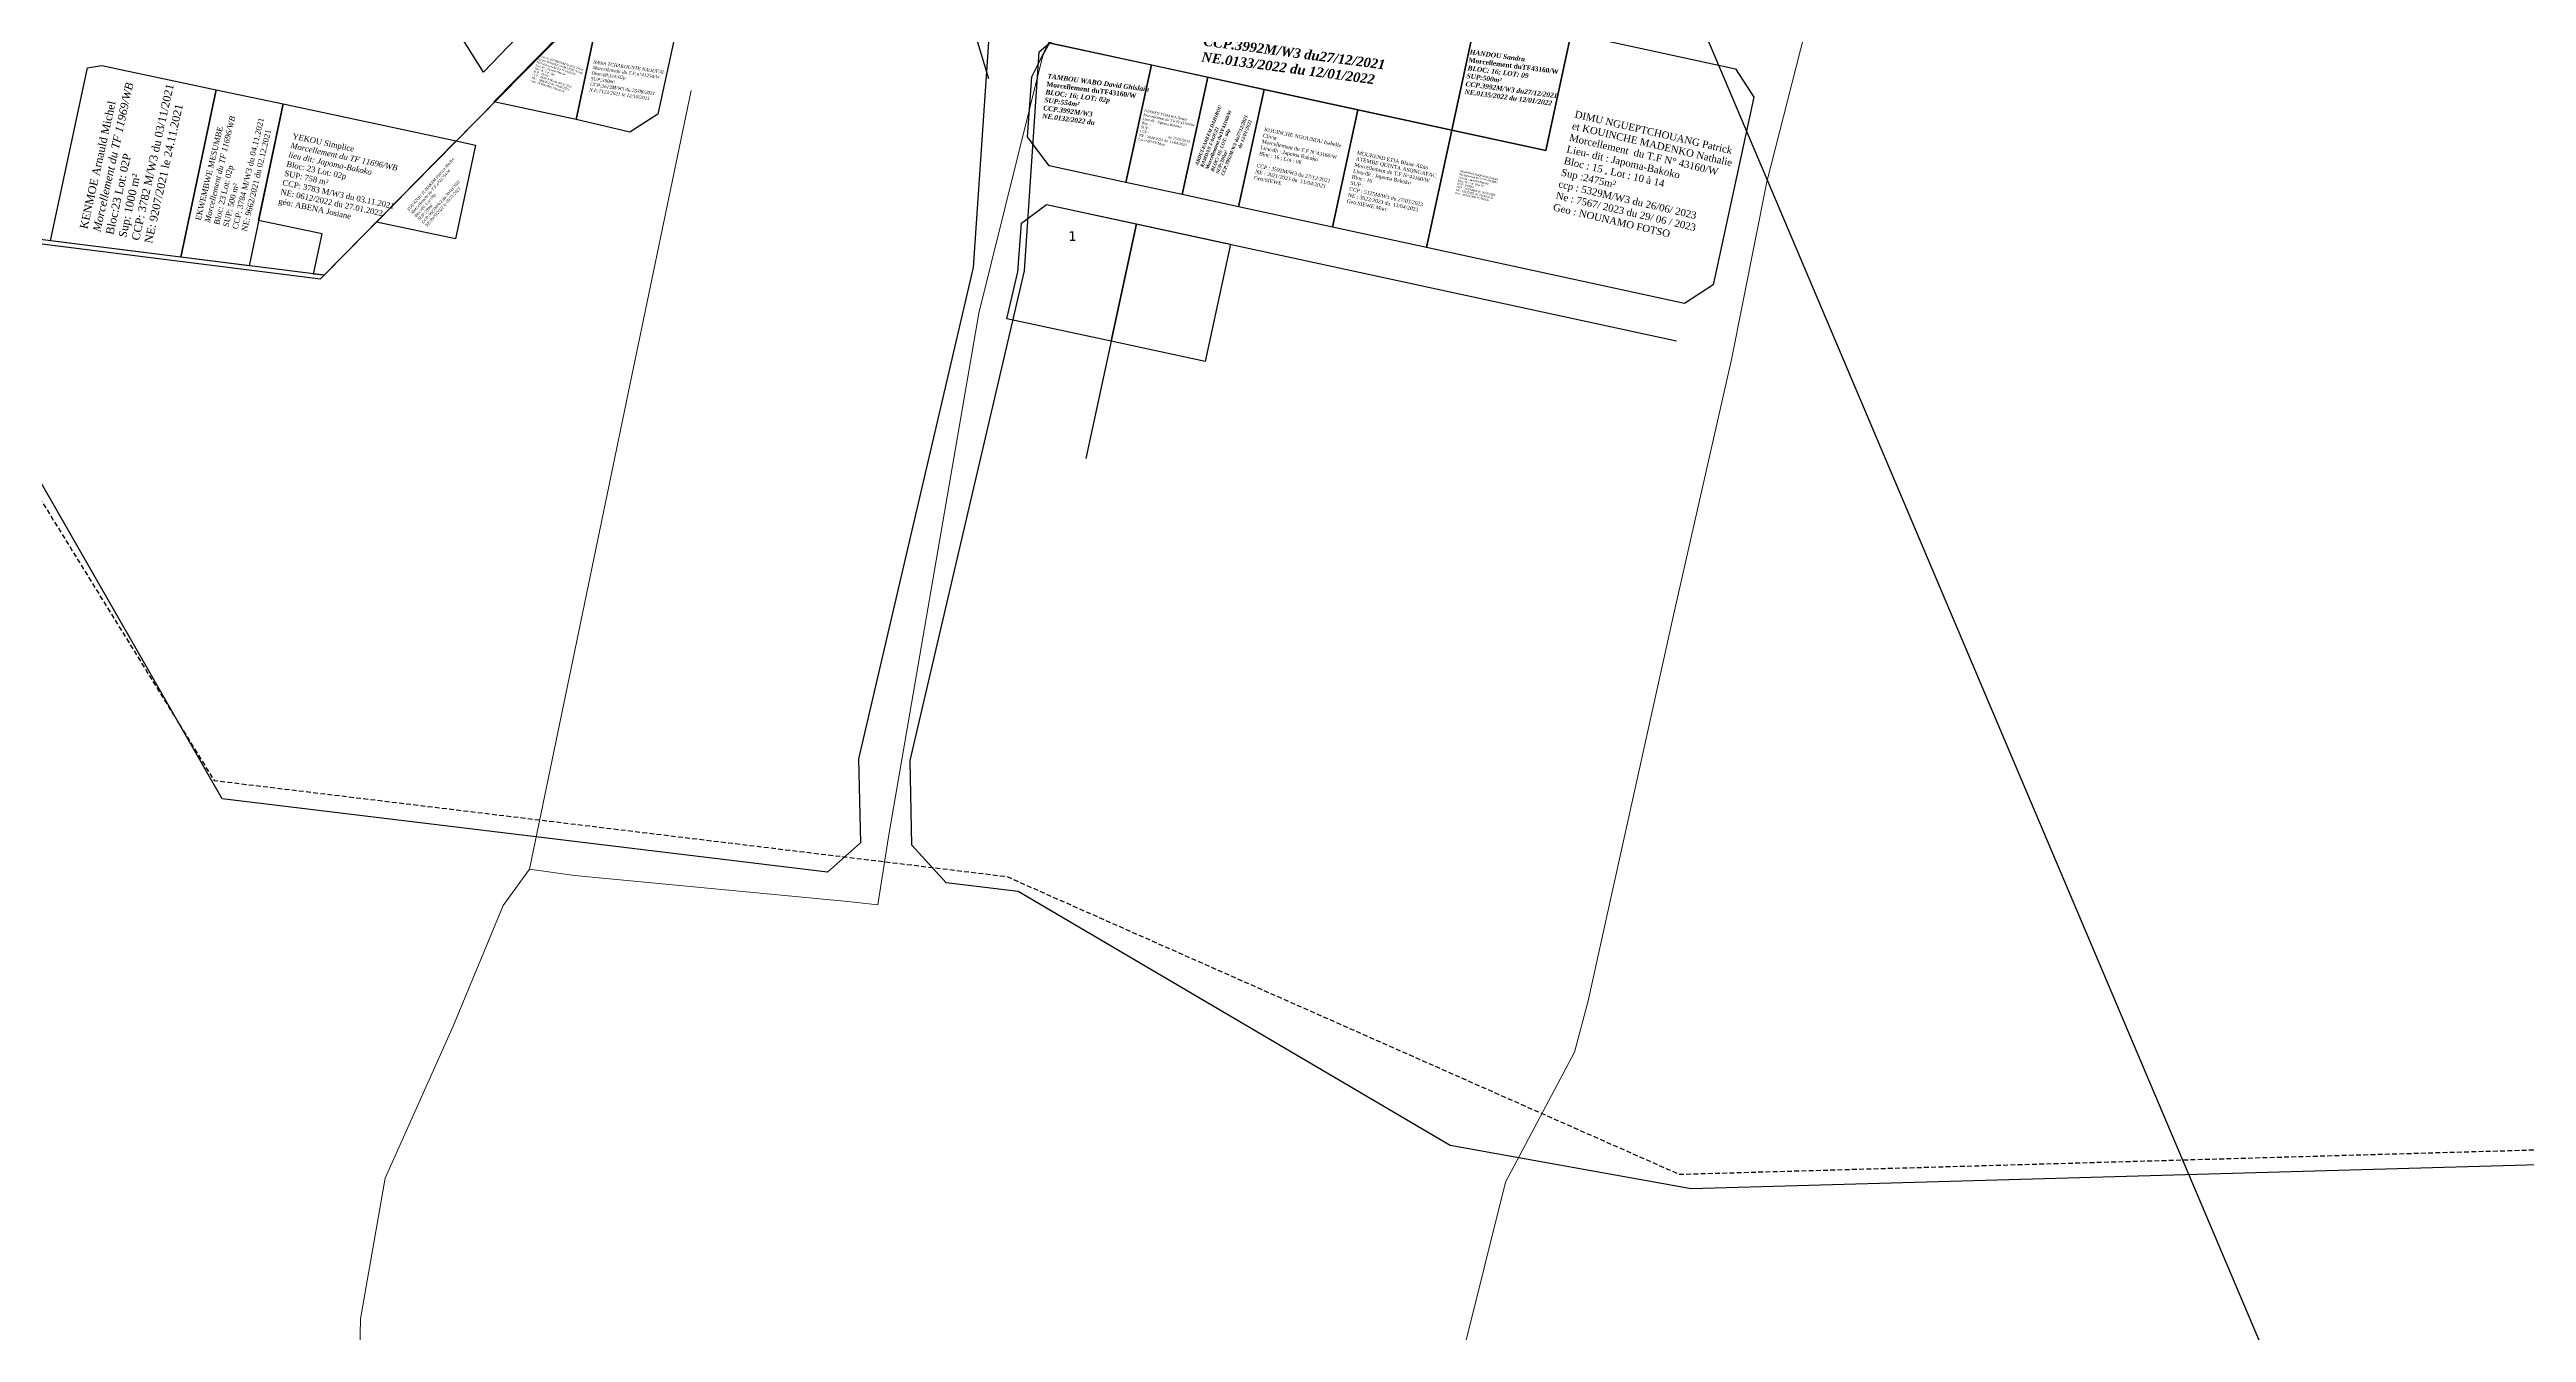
# Model space of a CAD drawing. Header units: millimetres. Extents: x 587399 to 927168, y 438565 to 1444955.
# Drawn here: x 591317 to 591833, y 444254 to 444521 of the extents above; entities that cross this region are included whole.
import ezdxf
from ezdxf.enums import TextEntityAlignment as Align

# ---------------------------------------------------------------- set-up
doc = ezdxf.new("R2010")
doc.units = ezdxf.units.MM
doc.header["$LTSCALE"] = 2
doc.linetypes.add('DISCONTINU', pattern=[0.75, 0.5, -0.25])
for name, color, linetype in [('end maj 26 02 2021', 7, 'Continuous'), ('kns1112021', 7, 'Continuous'), ('MAJ JAN 2022', 1, 'Continuous'), ('MAJ JANVIER 2022', 1, 'Continuous'), ('MAJ NOV 2021', 7, 'Continuous'), ('MAJ OCT 2021', 7, 'Continuous'), ('TF 13164 TF 13163 ET TF 45114 ANNULES', 250, 'Continuous')]:
    doc.layers.add(name, color=color, linetype=linetype)
doc.layers.add('MAJ APRES LE 13.01.2023', color=222, linetype='Continuous', lineweight=30)
doc.layers.add('Roads_others', color=24, linetype='Continuous', lineweight=9)
doc.styles.get("Standard").update_dxf_attribs({"font": 'arial.ttf'})
doc.styles.add('Verdana 1.0', font='verdana.ttf', dxfattribs={"width": 0.99, "height": 1})

msp = doc.modelspace()

# ---------------------------------------------------------------- linework, layer by layer
at = {"color": 232, "lineweight": 30, "flags": 128}
msp.add_lwpolyline([(589619, 444839), (589665, 444789), (589701, 444534), (591315, 445141), (591436, 445058), (592078, 443543), (591745, 440674), (591661, 440379)], dxfattribs=at)
msp.add_lwpolyline([(589619, 444839), (589665, 444789), (589701, 444534), (591315, 445141), (591436, 445058), (592078, 443543), (591745, 440674), (591661, 440379)], dxfattribs=at)
msp.add_lwpolyline([(589619, 444839), (589665, 444789), (589701, 444534), (591315, 445141), (591436, 445058), (592078, 443543), (591745, 440674), (591661, 440379)], dxfattribs=at)
at = {"flags": 128}
for points in [[(591634.044, 444524.888), (591668.251, 444517.476), (591672.078, 444511.53), (591663.608, 444472.437), (591657.662, 444468.61), (591603.91, 444480.257), (591609.204, 444504.69), (591628.75, 444500.454)], [(591546.655, 444518.243), (591558.383, 444515.702), (591553.089, 444491.269), (591541.361, 444493.81)], [(591546.655, 444518.243), (591558.383, 444515.702), (591553.089, 444491.269), (591541.361, 444493.81)], [(591570.111, 444513.16), (591589.657, 444508.925), (591584.363, 444484.492), (591564.817, 444488.727)], [(591589.657, 444508.925), (591609.204, 444504.69), (591603.91, 444480.257), (591584.363, 444484.492)], [(591524.829, 444489.206), (591543.576, 444485.144), (591538.279, 444460.712), (591516.561, 444465.418), (591518.866, 444475.169), (591519.587, 444485.278)], [(591543.576, 444485.144), (591563.123, 444480.909), (591557.829, 444456.476), (591538.282, 444460.711)]]:
    msp.add_lwpolyline(points, close=True, dxfattribs=at)
at = {"color": 7, "flags": 128}
for points in [[(591524.829, 444489.206), (591543.576, 444485.144), (591538.282, 444460.711), (591516.561, 444465.418), (591518.866, 444475.172), (591519.586, 444485.278)], [(591524.829, 444489.206), (591543.576, 444485.144), (591538.282, 444460.711), (591516.561, 444465.418), (591518.865, 444475.17), (591519.587, 444485.278)], [(591543.576, 444485.144), (591563.123, 444480.909), (591557.829, 444456.476), (591538.284, 444460.711)]]:
    msp.add_lwpolyline(points, close=True, dxfattribs=at)
at = {"layer": 'end maj 26 02 2021', "color": 7, "linetype": 'ByBlock'}
msp.add_line((591510.05, 444524.378), (591512.72, 444515.398), dxfattribs=at)
at = {"layer": 'end maj 26 02 2021', "color": 3, "flags": 128}
msp.add_lwpolyline([(591874.456, 444998.939), (591843.421, 444931.555), (591839.95, 444859.828), (591823.748, 444627.747), (591849.139, 444580.95), (591929.931, 444466.068), (591959.557, 444438.385), (592091.822, 444398.082), (592072.215, 444327.865), (591903.957, 444291.158), (591658.989, 444284.208), (591608.839, 444293.269), (591518.957, 444346.158), (591503.907, 444347.982), (591496.814, 444355.823), (591496.453, 444373.421), (591520.208, 444475.348), (591523.321, 444520.978), (591650.649, 444630.187), (591591.726, 444687.985), (591637.449, 444725.167), (591690.907, 444742.417), (591737.168, 444905.939), (591770.073, 444989.463)], dxfattribs=at)
msp.add_lwpolyline([(591874.456, 444998.939), (591843.421, 444931.555), (591839.95, 444859.828), (591823.748, 444627.747), (591849.139, 444580.95), (591929.931, 444466.068), (591959.557, 444438.385), (592091.822, 444398.082), (592072.215, 444327.865), (591903.957, 444291.158), (591658.989, 444284.208), (591608.839, 444293.269), (591518.957, 444346.158), (591503.907, 444347.982), (591496.814, 444355.823), (591496.453, 444373.421), (591520.208, 444475.348), (591523.321, 444520.978), (591650.649, 444630.187), (591591.726, 444687.985), (591637.449, 444725.167), (591690.907, 444742.417), (591737.168, 444905.939), (591770.073, 444989.463)], dxfattribs=at)
at = {"layer": 'end maj 26 02 2021', "color": 6, "linetype": 'ByBlock', "lineweight": -3, "ltscale": 0.0014, "flags": 128}
msp.add_lwpolyline([(591770.073, 444989.463), (591737.168, 444905.939), (591690.907, 444742.417), (591637.449, 444725.167), (591591.726, 444687.985), (591547.534, 444652.048), (591484.721, 444586.54), (591374.436, 444474.456), (591285.46, 444485.64)], dxfattribs=at)
msp.add_lwpolyline([(591770.073, 444989.463), (591737.168, 444905.939), (591690.907, 444742.417), (591637.449, 444725.167), (591591.726, 444687.985), (591547.534, 444652.048), (591484.721, 444586.54), (591374.436, 444474.456), (591285.46, 444485.64)], dxfattribs=at)
msp.add_lwpolyline([(591770.073, 444989.463), (591737.168, 444905.939), (591690.907, 444742.417), (591637.449, 444725.167), (591591.726, 444687.985), (591547.534, 444652.048), (591484.721, 444586.54), (591374.436, 444474.456), (591285.46, 444485.64)], dxfattribs=at)
msp.add_lwpolyline([(591770.073, 444989.463), (591737.168, 444905.939), (591690.907, 444742.417), (591637.449, 444725.167), (591591.726, 444687.985), (591547.534, 444652.048), (591484.721, 444586.54), (591374.436, 444474.456), (591285.46, 444485.64)], dxfattribs=at)
at = {"layer": 'end maj 26 02 2021', "color": 3, "lineweight": 30, "flags": 128}
msp.add_lwpolyline([(591591.008, 444687.255), (591642.766, 444636.485), (591512.912, 444525.11), (591509.568, 444476.103), (591485.712, 444373.739), (591486.069, 444356.308), (591479.263, 444350.152), (591353.239, 444365.428), (591284.742, 444484.909), (591373.718, 444473.726), (591484.01, 444585.816), (591546.813, 444651.316), (591591.008, 444687.255)], dxfattribs=at)
msp.add_lwpolyline([(591591.008, 444687.255), (591642.766, 444636.485), (591512.912, 444525.11), (591509.568, 444476.103), (591485.712, 444373.739), (591486.069, 444356.308), (591479.263, 444350.152), (591353.239, 444365.428), (591284.742, 444484.909), (591373.718, 444473.726), (591484.01, 444585.816), (591546.813, 444651.316), (591591.008, 444687.255)], dxfattribs=at)
at = {"layer": 'end maj 26 02 2021', "color": 150, "lineweight": -3, "flags": 128}
msp.add_lwpolyline([(591410.175, 444548.784), (591421.333, 444531.016), (591407.625, 444516.771), (591392.987, 444540.08)], close=True, dxfattribs=at)
msp.add_lwpolyline([(591410.175, 444548.784), (591421.333, 444531.016), (591407.625, 444516.771), (591392.987, 444540.08)], close=True, dxfattribs=at)
msp.add_lwpolyline([(591410.175, 444548.784), (591421.333, 444531.016), (591407.625, 444516.771), (591392.987, 444540.08)], close=True, dxfattribs=at)
msp.add_lwpolyline([(591410.175, 444548.784), (591421.333, 444531.016), (591407.625, 444516.771), (591392.987, 444540.08)], close=True, dxfattribs=at)
at = {"layer": 'kns1112021', "linetype": 'ByBlock'}
for p, q in [((591524.829, 444489.206), (591655.968, 444460.791)), ((591543.576, 444485.144), (591532.988, 444436.278))]:
    msp.add_line(p, q, dxfattribs=at)
at = {"layer": 'MAJ APRES LE 13.01.2023', "flags": 128}
msp.add_lwpolyline([(591428.06, 444529.17), (591431.48, 444528.45), (591426.92, 444506.92), (591409.8, 444510.54)], close=True, dxfattribs=at)
at = {"layer": 'MAJ APRES LE 13.01.2023', "color": 232, "lineweight": 30, "flags": 128}
for points in [[(591634.044, 444524.888), (591668.251, 444517.476), (591672.078, 444511.53), (591663.608, 444472.437), (591657.662, 444468.61), (591603.91, 444480.257), (591609.204, 444504.69), (591628.75, 444500.454)], [(591570.111, 444513.16), (591589.657, 444508.925), (591584.363, 444484.492), (591564.817, 444488.727)], [(591589.657, 444508.925), (591609.204, 444504.69), (591603.91, 444480.257), (591584.363, 444484.492)], [(591524.829, 444489.206), (591543.576, 444485.144), (591538.279, 444460.712), (591516.561, 444465.418), (591518.866, 444475.169), (591519.587, 444485.278)], [(591543.576, 444485.144), (591563.123, 444480.909), (591557.829, 444456.476), (591538.282, 444460.711)]]:
    msp.add_lwpolyline(points, close=True, dxfattribs=at)
at = {"layer": 'MAJ JAN 2022', "flags": 128}
for points in [[(591553.444, 444542.352), (591614.498, 444529.123), (591609.204, 444504.69), (591525.333, 444522.863), (591525.92, 444524.024), (591544.909, 444540.211)], [(591553.444, 444542.352), (591614.498, 444529.123), (591609.204, 444504.69), (591525.333, 444522.863), (591525.92, 444524.024), (591544.909, 444540.211)], [(591614.498, 444529.123), (591634.044, 444524.888), (591628.75, 444500.454), (591609.204, 444504.69)], [(591614.498, 444529.123), (591634.044, 444524.888), (591628.75, 444500.454), (591609.204, 444504.69)], [(591525.333, 444522.863), (591546.655, 444518.243), (591541.361, 444493.81), (591525.403, 444497.267), (591520.873, 444503.313), (591521.763, 444515.802)], [(591525.333, 444522.863), (591546.655, 444518.243), (591541.361, 444493.81), (591525.403, 444497.267), (591520.873, 444503.313), (591521.763, 444515.802)], [(591558.383, 444515.702), (591570.111, 444513.16), (591564.817, 444488.727), (591553.089, 444491.269)], [(591558.383, 444515.702), (591570.111, 444513.16), (591564.817, 444488.727), (591553.089, 444491.269)]]:
    msp.add_lwpolyline(points, close=True, dxfattribs=at)
at = {"layer": 'MAJ JANVIER 2022', "lineweight": -3, "ltscale": 0.0014, "flags": 128}
msp.add_lwpolyline([(591365.915, 444510.129), (591401.952, 444502.447), (591374.437, 444474.446), (591372.267, 444474.716), (591374.049, 444483.101), (591360.809, 444485.89)], close=True, dxfattribs=at)
msp.add_lwpolyline([(591365.915, 444510.129), (591401.952, 444502.447), (591374.437, 444474.446), (591372.267, 444474.716), (591374.049, 444483.101), (591360.809, 444485.89)], close=True, dxfattribs=at)
at = {"layer": 'MAJ NOV 2021', "flags": 128}
for points in [[(591328.17, 444518.168), (591352.004, 444513.085), (591344.587, 444478.195), (591317.517, 444481.595), (591325.179, 444517.641)], [(591328.17, 444518.168), (591352.004, 444513.085), (591344.587, 444478.195), (591317.517, 444481.595), (591325.179, 444517.641)], [(591352.004, 444513.086), (591365.915, 444510.129), (591358.812, 444476.407), (591344.587, 444478.196)], [(591352.004, 444513.086), (591365.915, 444510.129), (591358.812, 444476.407), (591344.587, 444478.196)]]:
    msp.add_lwpolyline(points, close=True, dxfattribs=at)
at = {"layer": 'MAJ NOV 2021', "color": 5, "flags": 128}
msp.add_lwpolyline([(591401.961, 444502.429), (591405.937, 444501.577), (591401.767, 444482.017), (591385.332, 444485.528)], close=True, dxfattribs=at)
msp.add_lwpolyline([(591401.961, 444502.429), (591405.937, 444501.577), (591401.767, 444482.017), (591385.332, 444485.528)], close=True, dxfattribs=at)
at = {"layer": 'MAJ OCT 2021', "color": 150, "flags": 128}
msp.add_lwpolyline([(591431.49, 444528.51), (591447.5, 444524.62), (591443.92, 444508), (591438.1, 444504.29), (591426.92, 444506.92)], close=True, dxfattribs=at)
msp.add_lwpolyline([(591431.49, 444528.51), (591447.5, 444524.62), (591443.92, 444508), (591438.1, 444504.29), (591426.92, 444506.92)], close=True, dxfattribs=at)
at = {"layer": 'Roads_others'}
for points in [[(591695.543, 444567.728), (591683.527, 444528.228), (591674.77, 444493.916), (591667.447, 444456.931), (591655.367, 444403.679), (591642.525, 444345.718), (591637.574, 444323.36), (591634.754, 444312.712), (591620.35, 444285.624)], [(591381.721, 444244.271), (591382.008, 444257.15), (591387.14, 444286.439), (591401.307, 444318.092), (591411.706, 444343.241), (591417.194, 444350.797), (591426.576, 444349.468), (591483.465, 444344.054), (591489.683, 444343.397), (591491.933, 444357.516), (591510.729, 444466.534), (591524.074, 444520.229), (591528.385, 444528.071)], [(591450.834, 444512.914), (591437.709, 444449.878), (591417.194, 444350.797)], [(591534.246, 443901.287), (591540.378, 443929.604), (591562.19, 444021.082), (591576.352, 444090.552), (591579.27, 444102.605), (591590.563, 444155.148), (591607.402, 444233.521), (591620.35, 444285.624)]]:
    msp.add_lwpolyline(points, dxfattribs=at)
at = {"layer": 'TF 13164 TF 13163 ET TF 45114 ANNULES', "linetype": 'DISCONTINU', "lineweight": -3, "flags": 128}
msp.add_lwpolyline([(591061.53, 445042.266), (591101.53, 444954.266), (591206.53, 444604.266), (591351.53, 444369.266), (591516.53, 444349.266), (591656.53, 444287.266), (591901.53, 444294.266), (592206.53, 444362.266), (592496.53, 444369.266), (592650.88, 444526.026), (592816.53, 444694.266), (593031.53, 444354.266), (593267.69, 444041.63), (593177.687, 443861.628), (592952.69, 443676.63), (592895.57, 443501.91), (592952.38, 443543.41), (593005.3, 443527.87), (593026.636, 443499.05), (593056.38, 443449.49), (593133.96, 443493.33), (593165.2, 443554.79), (593264.07, 443591.37), (593375.556, 443584.47), (593418.33, 443582.62), (593465.53, 443558.02), (593485.907, 443471.51), (593335.65, 443462.93), (593055.16, 443327.94), (593105.66, 443176.17), (593120.37, 443175.55), (593137, 443125.57), (593160.73, 443133.47), (593178.09, 443081.28), (593268.23, 443111.28), (593357.91, 442841.81), (593125.015, 442764.307), (592879.692, 442886.629), (592546.53, 442854.266), (592306.53, 442877.266), (592046.53, 442969.266), (591861.53, 443024.266), (591706.53, 443084.266), (591466.53, 443169.266), (591185.53, 443254.266), (590892.53, 443334.266), (590652.53, 443379.266), (590350.53, 443417.266), (590111.56, 443389.826), (590073.83, 443474.166), (590006.29, 443648.326), (589927.63, 443844.616), (590031.73, 444321.016), (590094.72, 444687.696), (590075.84, 444942.176), (590369.53, 444992.266), (590641.53, 444999.266), (590953.53, 445044.266), (591061.53, 445042.266)], dxfattribs=at)
msp.add_lwpolyline([(591061.53, 445042.266), (591101.53, 444954.266), (591206.53, 444604.266), (591351.53, 444369.266), (591516.53, 444349.266), (591656.53, 444287.266), (591901.53, 444294.266), (592206.53, 444362.266), (592496.53, 444369.266), (592650.88, 444526.026), (592816.53, 444694.266), (593031.53, 444354.266), (593267.69, 444041.63), (593177.687, 443861.628), (592952.69, 443676.63), (592895.57, 443501.91), (592952.38, 443543.41), (593005.3, 443527.87), (593026.636, 443499.05), (593056.38, 443449.49), (593133.96, 443493.33), (593165.2, 443554.79), (593264.07, 443591.37), (593375.556, 443584.47), (593418.33, 443582.62), (593465.53, 443558.02), (593485.907, 443471.51), (593335.65, 443462.93), (593055.16, 443327.94), (593105.66, 443176.17), (593120.37, 443175.55), (593137, 443125.57), (593160.73, 443133.47), (593178.09, 443081.28), (593268.23, 443111.28), (593357.91, 442841.81), (593125.015, 442764.307), (592879.692, 442886.629), (592546.53, 442854.266), (592306.53, 442877.266), (592046.53, 442969.266), (591861.53, 443024.266), (591706.53, 443084.266), (591466.53, 443169.266), (591185.53, 443254.266), (590892.53, 443334.266), (590652.53, 443379.266), (590350.53, 443417.266), (590111.56, 443389.826), (590073.83, 443474.166), (590006.29, 443648.326), (589927.63, 443844.616), (590031.73, 444321.016), (590094.72, 444687.696), (590075.84, 444942.176), (590369.53, 444992.266), (590641.53, 444999.266), (590953.53, 445044.266), (591061.53, 445042.266)], dxfattribs=at)

# ---------------------------------------------------------------- texts
at = {"color": 3, "insert": (591545.251, 444509.031), "char_height": 0.5209, "width": 11.18178, "attachment_point": 1, "rotation": 347.92018}
msp.add_mtext('{\\fTimes New Roman|b0|i0|c0|p18;NJAMEN TCHAWA Nestor\\P\\C1;Morcellement du T.F N°43160/W     \\P\\C256;Lieu-dit : Japoma Bakoko\\PBloc : 16 ; Lot : 02p et 04p\\PSUP : 300m²\\PCCP : 5126M/W3 du 27/03/2023\\PNE : 3024/2023 du  11/04/2023\\P\\C1;Geo:SIEWE Marc}', dxfattribs=at)
msp.add_mtext('{\\fTimes New Roman|b0|i0|c0|p18;NJAMEN TCHAWA Nestor\\P\\C1;Morcellement du T.F N°43160/W     \\P\\C256;Lieu-dit : Japoma Bakoko\\PBloc : 16 ; Lot : 02p et 04p\\PSUP : 300m²\\PCCP : 5126M/W3 du 27/03/2023\\PNE : 3024/2023 du  11/04/2023\\P\\C1;Geo:SIEWE Marc}', dxfattribs=at)
at = {"layer": 'kns1112021', "linetype": 'ByBlock', "style": 'Verdana 1.0', "width": 0.99}
msp.add_text('1', height=2, rotation=359.82338, dxfattribs=at).set_placement((591530.225, 444482.618), align=Align.MIDDLE)
at = {"layer": 'MAJ APRES LE 13.01.2023', "insert": (591419.19, 444520.408), "char_height": 0.41114, "width": 10.21377, "attachment_point": 1, "rotation": 342.14006}
msp.add_mtext('{\\fTimes New Roman|b0|i0|c0|p18;MAKOU KEMDOUM Jennifer Tresor rep par MAKOUGOUM TENE Alvine   \\P\\C1;Morcellement du T.F N°41254/W      \\P\\C256;Lieu-dit : Japoma-Bakoko \\PBloc: 8 ; Lot: 2p1\\PSUP : 231m²\\PCCP : 4843M/W3 du  06/10/2022\\PNE :  1988/2023 du  08/03/2023\\P\\C1;Geo : PEKWANG Ghislain P}', dxfattribs=at)
at = {"layer": 'MAJ APRES LE 13.01.2023', "color": 232, "lineweight": 30, "attachment_point": 1}
for s, insert, char_height, width, rotation in [('\\A1;{\\fTimes New Roman|b0|i0|c186|p18;\\C7;DIMU NGUEPTCHOUANG Patrick  et KOUINCHE MADENKO Nathalie\\C4;\\P\\C1;Morcellement  du T.F N° 43160/W\\P\\C0;Lieu- dit : Japoma-Bakoko^I \\PBloc : 15 , Lot : 10 \\fTimes New Roman|b0|i0|c0|p18;à\\fTimes New Roman|b0|i0|c186|p18; 14\\PSup :2475m²\\Pccp : 5329M/W3 du 26/06/ 2023\\PNe : 7567/ 2023 du 29/ 06 / 2023\\P\\C1;Geo : NOUNAMO FOTSO }', (591635, 444508.773), 1.488621, 34.373, 346.89193), ('{\\fTimes New Roman|b0|i0|c0|p18;KOUINCHE NGOUNOU Isabelle Clivia\\P\\C1;Morcellement du T.F N°43160/W     \\P\\C256;Lieu-dit : Japoma Bakoko\\PBloc : 16 ; Lot : 06\\PSUP : 500m²\\PCCP : 3592M/W3 du 27/12/2021\\PNE : 3021/2023 du  11/04/2023\\P\\C1;Geo:SIEWE Marc}', (591570.26, 444505.262), 0.77061, 16.54221, 347.92018), ('{\\fTimes New Roman|b0|i0|c0|p18;KOUINCHE NGOUNOU Isabelle Clivia\\P\\C1;Morcellement du T.F N°43160/W     \\P\\C256;Lieu-dit : Japoma Bakoko\\PBloc : 16 ; Lot : 06\\PSUP : 500m²\\PCCP : 3592M/W3 du 27/12/2021\\PNE : 3021/2023 du  11/04/2023\\P\\C1;Geo:SIEWE Marc}', (591570.26, 444505.262), 0.77061, 16.54221, 347.92018), ('{\\fTimes New Roman|b0|i0|c0|p18;MOUKEND ETIA Blaise Alain \\PATEMBE QUINTA ASONGAFAC\\P\\C1;Morcellement du T.F N°43160/W     \\P\\C256;Lieu-dit : Japoma Bakoko\\PBloc : 16 ; Lot : 08\\PSUP : 500m²\\PCCP : 5125M/W3 du 27/03/2023\\PNE : 3022/2023 du  11/04/2023\\P\\C1;Geo:SIEWE Marc}', (591589.556, 444500.393), 0.77061, 16.54221, 347.92018), ('{\\fTimes New Roman|b0|i0|c0|p18;MOUKEND ETIA Blaise Alain \\PATEMBE QUINTA ASONGAFAC\\P\\C1;Morcellement du T.F N°43160/W     \\P\\C256;Lieu-dit : Japoma Bakoko\\PBloc : 16 ; Lot : 08\\PSUP : 500m²\\PCCP : 5125M/W3 du 27/03/2023\\PNE : 3022/2023 du  11/04/2023\\P\\C1;Geo:SIEWE Marc}', (591589.556, 444500.393), 0.77061, 16.54221, 347.92018), ('KOUINCHE MADENKO Nathalie  \\P{\\C1;Morcellement du T.F N°43160/W     \\P\\C256;Lieu-dit : Japoma-Bakoko\\PBloc: 15 ; Lot: 10 à 14\\PSUP : 2475m²\\PCCP : 5329M/W3 du  26/06/2023\\PNE : 7567/2023 du  29/ 06/2023\\P\\C1;Geo : NOUNAMO FOTSO G}', (591610.96, 444496.363), 0.4, 47.88038, 347.55052)]:
    msp.add_mtext(s, dxfattribs=dict(at, insert=insert, char_height=char_height, width=width, rotation=rotation))
at = {"layer": 'MAJ JAN 2022', "width": 48.74166, "attachment_point": 1}
for s, insert, char_height, rotation in [('{\\fTimes New Roman|b1|i1|c0|p18;MEFOMDJO FOKA Joceline\\P\\fTimes New Roman|b1|i0|c0|p18;\\C1;Morcellement duTF43160/W\\P\\fTimes New Roman|b1|i1|c0|p18;\\C256;BLOC: 16; LOTS: 01,03,05 et07 \\PSUP:1913m²\\PCCP.3992M/W3 du27/12/2021\\PNE.0133/2022 du 12/01/2022 }', (591559.43, 444537.5), 2, 352.46247), ('{\\fTimes New Roman|b1|i1|c0|p18;MEFOMDJO FOKA Joceline\\P\\fTimes New Roman|b1|i0|c0|p18;\\C1;Morcellement duTF43160/W\\P\\fTimes New Roman|b1|i1|c0|p18;\\C256;BLOC: 16; LOTS: 01,03,05 et07 \\PSUP:1913m²\\PCCP.3992M/W3 du27/12/2021\\PNE.0133/2022 du 12/01/2022 }', (591559.43, 444537.5), 2, 352.46247), ('{\\fTimes New Roman|b1|i1|c0|p18;\\H1.429x;HANDOU Sandra\\P\\fTimes New Roman|b1|i0|c0|p18;\\C1;Morcellement duTF43160/W\\P\\fTimes New Roman|b1|i1|c0|p18;\\C256;BLOC: 16; LOT: 09 \\PSUP:500m²\\PCCP.3992M/W3 du27/12/2021\\PNE.0135/2022 du 12/01/2022\\H0.7x; }', (591613, 444521.462), 0.7, 352.46247), ('{\\fTimes New Roman|b1|i1|c0|p18;\\H1.429x;HANDOU Sandra\\P\\fTimes New Roman|b1|i0|c0|p18;\\C1;Morcellement duTF43160/W\\P\\fTimes New Roman|b1|i1|c0|p18;\\C256;BLOC: 16; LOT: 09 \\PSUP:500m²\\PCCP.3992M/W3 du27/12/2021\\PNE.0135/2022 du 12/01/2022\\H0.7x; }', (591613, 444521.462), 0.7, 352.46247), ('{\\fTimes New Roman|b1|i1|c0|p18;\\H0.5x;TAMBOU WABO David Ghislain\\P\\fTimes New Roman|b1|i0|c0|p18;\\C1;Morcellement duTF43160/W\\P\\fTimes New Roman|b1|i1|c0|p18;\\C256;BLOC: 16; LOT: 02p \\PSUP:554m²\\PCCP.3992M/W3 du27/12/2021\\PNE.0132/2022 du 12/01/2022\\H2x; }', (591525.11, 444516.448), 2, 352.46247), ('{\\fTimes New Roman|b1|i1|c0|p18;\\H0.5x;TAMBOU WABO David Ghislain\\P\\fTimes New Roman|b1|i0|c0|p18;\\C1;Morcellement duTF43160/W\\P\\fTimes New Roman|b1|i1|c0|p18;\\C256;BLOC: 16; LOT: 02p \\PSUP:554m²\\PCCP.3992M/W3 du27/12/2021\\PNE.0132/2022 du 12/01/2022\\H2x; }', (591525.11, 444516.448), 2, 352.46247), ('{\\fTimes New Roman|b1|i1|c0|p18;ABDULKAREEM DAHIROU \\PRAMDAN FAOUZI\\P\\fTimes New Roman|b1|i0|c0|p18;\\C1;Morcellement duTF43160/W\\P\\fTimes New Roman|b1|i1|c0|p18;\\C256;BLOC: 16; LOT: 04p \\PSUP:300m²\\PCCP.3992M/W3 du27/12/2021\\PNE.0136/2022 du 12/01/2022 }', (591555.69, 444497.544), 0.7, 68.24788), ('{\\fTimes New Roman|b1|i1|c0|p18;ABDULKAREEM DAHIROU \\PRAMDAN FAOUZI\\P\\fTimes New Roman|b1|i0|c0|p18;\\C1;Morcellement duTF43160/W\\P\\fTimes New Roman|b1|i1|c0|p18;\\C256;BLOC: 16; LOT: 04p \\PSUP:300m²\\PCCP.3992M/W3 du27/12/2021\\PNE.0136/2022 du 12/01/2022 }', (591555.69, 444497.544), 0.7, 68.24788)]:
    msp.add_mtext(s, dxfattribs=dict(at, insert=insert, char_height=char_height, rotation=rotation))
at = {"layer": 'MAJ JANVIER 2022', "insert": (591368.426, 444505.998), "char_height": 1.18562, "width": 24.29856, "attachment_point": 1, "rotation": 347.89721}
msp.add_mtext('{\\fTimes New Roman|b0|i0|c0|p18;\\PYEKOU Simplice\\P\\fTimes New Roman|b0|i1|c0|p18;\\C1;Morcellement du TF 11696/WB\\Plieu dit: Japoma-Bakoko \\P\\fTimes New Roman|b0|i0|c0|p18;\\C7;Bloc: 23 Lot: 02p\\PSUP: 758 m²\\PCCP: 3783 M/W3 du 03.11.2021\\PNE: 0612/2022 du 27.01.2022\\Pgéo: ABENA Josiane}', dxfattribs=at)
msp.add_mtext('{\\fTimes New Roman|b0|i0|c0|p18;\\PYEKOU Simplice\\P\\fTimes New Roman|b0|i1|c0|p18;\\C1;Morcellement du TF 11696/WB\\Plieu dit: Japoma-Bakoko \\P\\fTimes New Roman|b0|i0|c0|p18;\\C7;Bloc: 23 Lot: 02p\\PSUP: 758 m²\\PCCP: 3783 M/W3 du 03.11.2021\\PNE: 0612/2022 du 27.01.2022\\Pgéo: ABENA Josiane}', dxfattribs=at)
at = {"layer": 'MAJ NOV 2021', "attachment_point": 1}
for s, insert, char_height, width, rotation in [('\\A1;{\\fTimes New Roman|b0|i0|c0|p18;KENMOE Arnauld Michel\\P\\fTimes New Roman|b0|i1|c0|p18;\\C1;Morcellement du TF 11969/WB\\fTimes New Roman|b0|i0|c0|p18;\\C256;\\PBloc:23 Lot: 02P\\PSup: 1000 m²\\PCCP: 3782 M/W3 du 03/11/2021\\PNE: 9207/2021 le 24.11.2021}', (591323.548, 444484.34), 1.65492, 35.33484, 77.44693), ('\\A1;{\\fTimes New Roman|b0|i0|c0|p18;KENMOE Arnauld Michel\\P\\fTimes New Roman|b0|i1|c0|p18;\\C1;Morcellement du TF 11969/WB\\fTimes New Roman|b0|i0|c0|p18;\\C256;\\PBloc:23 Lot: 02P\\PSup: 1000 m²\\PCCP: 3782 M/W3 du 03/11/2021\\PNE: 9207/2021 le 24.11.2021}', (591323.548, 444484.34), 1.65492, 35.33484, 77.44693), ('{\\fTimes New Roman|b0|i0|c0|p18;EKWEMBWE MESUMBE\\P\\fTimes New Roman|b0|i1|c0|p18;\\C1;Morcellement du TF 11696/WB \\P\\fTimes New Roman|b0|i0|c0|p18;\\C7;Bloc: 23 Lot: 02p\\PSUP: 500 m²\\PCCP: 3784 M/W3 du 04.11.2021\\PNE: 9662/2021 du 02.12.2021}', (591347.608, 444486.066), 1.18562, 24.29856, 76.56994), ('{\\fTimes New Roman|b0|i0|c0|p18;EKWEMBWE MESUMBE\\P\\fTimes New Roman|b0|i1|c0|p18;\\C1;Morcellement du TF 11696/WB \\P\\fTimes New Roman|b0|i0|c0|p18;\\C7;Bloc: 23 Lot: 02p\\PSUP: 500 m²\\PCCP: 3784 M/W3 du 04.11.2021\\PNE: 9662/2021 du 02.12.2021}', (591347.608, 444486.066), 1.18562, 24.29856, 76.56994)]:
    msp.add_mtext(s, dxfattribs=dict(at, insert=insert, char_height=char_height, width=width, rotation=rotation))
at = {"layer": 'MAJ NOV 2021', "color": 7, "insert": (591391.654, 444488.187), "char_height": 0.6, "attachment_point": 1, "rotation": 48.76131}
msp.add_mtext_dynamic_manual_height_columns('\\pt11.4;{\\fTimes New Roman|b0|i1|c0|p18;YOUATOU TCHAKAM Patrice Merlin \\P\\C1;Morcellement du T.F.n°41254/W\\P\\C7;Bloc:09, Lot:03p\\PSUP:209m²\\P\\ptz;CCP:3623M/W3 du 30/08/2021\\PNE:8979/2021 le 09/11/2021}', width=53.67592, gutter_width=12.5, heights=[27.436], dxfattribs=at)
msp.add_mtext_dynamic_manual_height_columns('\\pt11.4;{\\fTimes New Roman|b0|i1|c0|p18;YOUATOU TCHAKAM Patrice Merlin \\P\\C1;Morcellement du T.F.n°41254/W\\P\\C7;Bloc:09, Lot:03p\\PSUP:209m²\\P\\ptz;CCP:3623M/W3 du 30/08/2021\\PNE:8979/2021 le 09/11/2021}', width=53.67592, gutter_width=12.5, heights=[27.436], dxfattribs=at)
at = {"layer": 'MAJ OCT 2021', "color": 7, "insert": (591430.541, 444519.255), "char_height": 0.7, "attachment_point": 1, "rotation": 351.59638}
msp.add_mtext_dynamic_manual_height_columns('{\\fTimes New Roman|b0|i1|c0|p18;NANA TCHAKOUNTE NAOUFAL\\P\\C1;Morcellement du T.F.n°41254/W\\C7;\\PBloc:08;Lot:02p\\PSUP:350m²\\PCCP:3613M/W3 du 25/08/2021\\PN.E:7123/2021 le 12/10/2021}', width=53.67592, gutter_width=12.5, heights=[27.436], dxfattribs=at)
msp.add_mtext_dynamic_manual_height_columns('{\\fTimes New Roman|b0|i1|c0|p18;NANA TCHAKOUNTE NAOUFAL\\P\\C1;Morcellement du T.F.n°41254/W\\C7;\\PBloc:08;Lot:02p\\PSUP:350m²\\PCCP:3613M/W3 du 25/08/2021\\PN.E:7123/2021 le 12/10/2021}', width=53.67592, gutter_width=12.5, heights=[27.436], dxfattribs=at)

doc.saveas('drawing.dxf')
